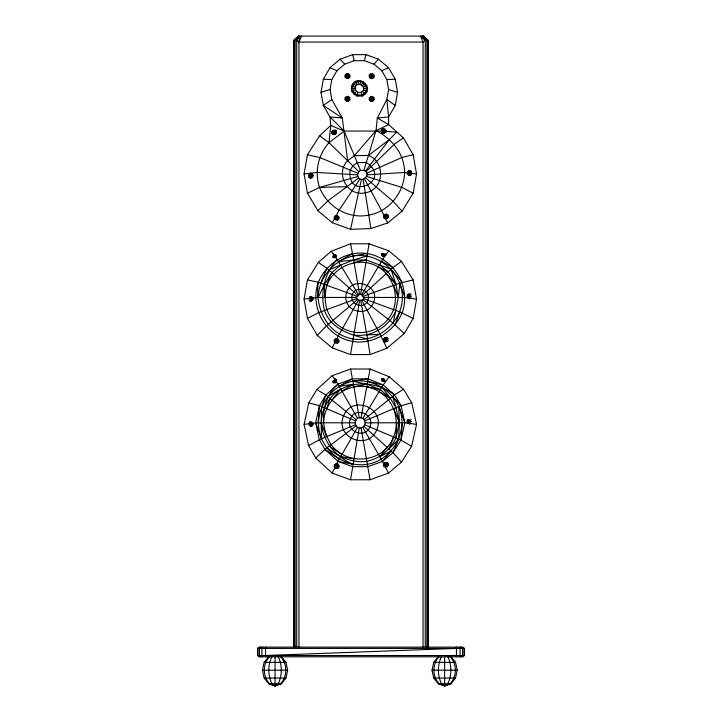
<?xml version="1.0" encoding="UTF-8"?>
<svg xmlns="http://www.w3.org/2000/svg" width="722" height="722" viewBox="0 0 722 722"><rect width="100%" height="100%" fill="white"/><g stroke="black" fill="none" stroke-linecap="round" stroke-linejoin="round"><path stroke-width="1.08" d="M331.885 133.335L331.903 131.729L333.248 130.375L335.125 130.077L336.434 130.998L336.272 133.471L335.324 134.427L333.997 134.635L331.885 133.335L333.997 134.635L336.281 132.334L336.434 130.998M336.281 255.498L333.997 257.808L333.068 257.149L333.077 256.021L334.024 255.065L335.351 254.848L336.281 255.498L336.272 256.635L335.324 257.592L333.203 257.42M336.434 379.339L336.281 380.675L333.997 382.985L333.068 382.335L333.077 381.198L334.024 380.241L335.351 380.025L336.281 380.675L336.272 381.812L335.324 382.768L333.203 382.597M383.788 217.791L383.96 215.309L384.907 214.362L386.234 214.145L388.346 215.454L388.328 217.06L386.983 218.405L385.106 218.712L383.788 217.791L383.96 215.309L387.163 214.795L388.346 215.454M383.788 340.955L383.96 338.483L385.34 338.374L388.328 340.224L386.983 341.569L385.106 341.876L383.788 340.955L383.96 338.483L384.907 337.526L387.028 337.697M383.788 466.132L383.96 463.659L384.907 462.703L386.234 462.486L388.346 463.795L388.328 465.401L386.983 466.746L385.106 467.053L383.788 466.132L383.951 464.797L386.234 462.486L388.346 463.795M307.464 279.946L318.366 262.393L331.19 251.319L350.54 243.801L369.068 243.801L388.77 250.769L401.477 261.436L413.155 279.946L416.549 299.188L413.155 318.42L404.284 333.591L386.875 348.239L370.07 354.565L350.54 354.565L332.192 347.887L317.238 335.351L307.464 318.42L304.07 299.188L307.464 279.946L318.339 282.23C309.187 307.428 326.127 336.777 352.526 341.443C373.418 344.89 393.95 331.723 402.208 312.752C411.369 287.166 393.968 257.962 367.218 253.548C346.461 250.363 326.38 263.205 318.339 282.23C314.621 306.949 326.344 334.16 352.959 338.961C377.507 343.112 402.262 322.427 402.38 297.491C402.109 272.347 377.877 251.825 352.986 256.021C333.627 260.155 318.664 277.627 318.167 297.491L312.491 297.951M308.592 445.582L321.543 438.678C311.48 414.879 327.77 385.918 352.95 381.252C371.794 378.346 390.846 389.32 398.779 406.468C409.049 430.195 393.057 459.788 367.588 464.264C348.41 467.414 329.34 456.214 321.543 438.678L321.137 422.767L321.687 406.594L325.857 395.105L337.977 384.14L352.526 378.842L368.012 378.842L383.183 384.988L394.51 394.898L401.044 405.547L404.861 422.758L400.945 440.122L392.958 452.649L382.561 461.367L368.012 466.665L352.526 466.665L337.977 461.367L324.927 449.355L319.268 439.554L315.685 422.758L319.422 405.692L325.857 395.105L316.904 389.528L308.781 402.867L304.07 424.392L308.592 445.582L315.731 457.947L332.192 473.1L350.54 479.778L370.07 479.778L388.427 473.1L401.531 462.098L411.612 446.295L416.549 424.392L411.73 402.695L403.49 389.257L389.203 376.758L370.07 369.014L350.54 369.014L332.192 375.693L316.904 389.528M401.531 462.098L392.958 452.649L398.697 439.184L399.356 422.776L398.779 406.468L411.73 402.695M312.518 423.2L323.591 422.776C324.377 395.322 355.116 376.541 379.077 391.721C398.147 403.192 402.064 430.944 387.118 447.351C372.561 464.02 344.15 462.567 331.19 444.644C319.187 426.377 321.028 398.869 337.977 384.14L336.244 381.604M315.731 457.947L326.822 447.839C338.51 456.313 352.128 463.596 367.038 461.277C379.934 458.605 390.349 449.824 395.936 437.992L396.901 422.776L404.861 422.758L416.549 424.392M318.131 422.767L319.422 405.692L308.781 402.867M411.612 446.295L400.945 440.122L402.407 422.749M334.232 218.197L334.367 216.591L336.596 215.499L338.744 216.889L338.672 219.371L337.273 220.156L335.432 219.668L334.232 218.197L335.513 217.187L338.744 216.889L338.672 219.371M334.232 341.362L334.367 339.764L336.596 338.672L337.896 339.015L338.744 340.053L338.672 342.535L337.273 343.32L335.432 342.833L334.232 341.362L335.513 340.36L338.744 340.053L338.672 342.535M334.232 466.538L334.367 464.941L336.596 463.849L337.896 464.192L338.744 465.239L338.672 467.712L337.273 468.497L335.432 468.009L334.232 466.538L335.513 465.537L338.744 465.239L338.672 467.712M385.855 132.189L385.999 130.592L384.799 129.112L382.958 128.624L381.559 129.409L381.478 131.891L382.335 132.938L383.635 133.281L385.855 132.189L383.635 133.281L381.577 130.763L382.57 130.204L383.869 130.547L384.718 131.594L384.618 132.722L381.478 131.891L381.415 131.016M381.577 253.927L383.635 256.445L384.618 255.886L384.718 254.758L383.869 253.72L382.57 253.368L381.577 253.927L381.478 255.056L382.335 256.102L384.456 256.139M381.577 379.104L383.635 381.622L384.618 381.072L384.718 379.934L383.869 378.897L382.57 378.554L381.577 379.104L381.478 380.241L382.335 381.279L384.456 381.315M347.652 160.78L354.349 155.663L368.437 155.465C385.882 161.89 384.23 189.895 365.35 192.792C347.887 197.232 334.629 173.28 347.652 160.78L342.336 118.038L331.813 99.546L330.053 89.537L331.813 79.519L336.903 70.72L344.692 64.177L354.24 60.702L364.411 60.702L373.969 64.177L381.757 70.72L386.839 79.519L388.598 89.537L386.839 99.546L377.335 118.038L376.018 130.637C392.028 138.85 404.455 153.795 404.627 172.441C404.04 192.621 389.194 211.447 369.032 215.039C348.221 219.533 327.283 206.862 319.521 187.449C314.323 171.8 318.113 154.941 329.015 142.658L330.757 125.42L329.963 116.946L323.321 105.43L321.01 92.335L323.321 79.249L329.963 67.733L340.152 59.186L352.643 54.637L365.937 54.637L378.427 59.186L388.617 67.733L395.259 79.249L397.569 92.335L395.259 105.43L388.617 116.946L388.689 124.662L403.39 137.83L413.155 154.743L416.549 173.975L413.155 193.207L402.055 211.239L387.588 222.981L370.918 228.567L350.54 229.361L332.346 222.737L317.906 210.689L307.464 193.207L304.07 173.975L307.464 154.743L319.638 135.808L330.757 125.42L344.168 131.088L381.442 131.034M265.57 647.138L265.57 656.803M456.43 656.803L456.43 647.138M298.962 647.354L298.962 42.047L299.801 36.1L296.724 40.387L296.724 646.822M360.666 294.098C346.777 300.135 371.992 304.124 360.666 294.098L369.068 243.801M350.54 354.565L359.565 300.686M350.54 479.778L359.258 427.866C352.823 426.901 354.655 416.513 361.027 417.812C367.426 418.832 365.621 429.166 359.258 427.866M361.027 417.812L370.07 369.014M336.416 255.768L336.272 256.635L333.068 257.149M336.416 380.945L336.272 381.812L333.068 382.335M383.806 464.526L383.96 463.659L387.163 463.145L387.154 464.273L386.207 465.23L384.88 465.446L383.951 464.797M351.37 88.526C353.545 70.864 378.057 87.163 362.336 96.044L357.038 96.044L353.97 94.077L351.858 91.288L351.37 88.526L355.08 88.418C355.883 79.167 369.33 87.768 361.099 92.344L358.112 92.344L356.478 91.306L355.08 88.418M318.339 282.23L326.849 285.316C334.611 265.398 359.583 255.949 378.229 266.878C395.728 277.609 401.405 303.032 388.03 319.214C374.158 336.452 347.462 337.192 333.032 320.324C321.543 306.561 324.088 287.491 331.84 272.6L340.549 265.073L353.609 260.001L366.794 256.021M357.525 174.859L358.834 171.655L360.458 170.41L363.888 170.365C373.166 174.977 358.69 185.328 357.525 174.859L316.877 172.441L304.07 173.975M404.284 333.591L393.246 323.176L398.3 297.473L399.853 283.141L413.155 279.946M335.179 256.779L337.174 259.514C324.683 272.654 319.936 293.033 324.494 310.487C330.974 328.934 350.36 334.963 367.57 338.961L370.07 354.565M360.125 84.185L360.765 80.647M350.54 229.361L361.424 179.507M281.363 656.614L285.966 662.363L287.654 670.206L285.966 678.057L281.363 683.797L275.064 685.9L268.764 683.797L264.153 678.057L262.465 670.206L264.153 662.363L268.764 656.614M450.925 656.614L455.537 662.363L457.225 670.206L455.537 678.057L450.925 683.797L444.626 685.9L438.335 683.797L433.723 678.057L432.036 670.206L433.723 662.363L438.335 656.614M336.533 464.3L337.977 461.367L352.95 464.264C327.075 453.154 310.514 423.191 330.08 398.49C345.486 378.969 376.261 380.395 394.51 394.898L403.49 389.257M400.945 440.122L395.936 437.992L399.356 422.776L396.026 407.713L392.642 396.468L394.51 394.898M337.273 220.156L337.661 218.576L336.596 215.499L334.367 216.591M382.958 128.624L382.85 132.135L385.999 130.592M337.273 343.32L337.382 339.818L336.596 338.672L334.367 339.764M337.273 468.497L337.661 466.917L336.596 463.849L334.367 464.941M335.351 254.848L334.882 256.743L333.077 256.021M364.411 60.702L365.937 54.637M358.112 92.344L357.038 96.044M363.888 170.365L376.018 130.637L388.689 124.662L377.335 118.038L388.617 116.946L386.839 99.546L395.259 105.43M408.634 419.509L407.605 419.987L407.127 421.251L407.479 422.55L408.453 423.128L409.482 422.641L409.609 420.087L408.634 419.509L407.479 422.55L409.536 423.931L410.989 423.254L408.074 421.296L407.605 419.987L408.336 419.5M346.551 78.545L348.41 73.779L349.827 75.133L349.863 77.092L348.509 78.508L346.551 78.545L345.143 77.191L345.098 75.232L346.461 73.815L348.41 73.779M372.588 96.441L370.729 101.206L369.312 99.853L369.276 97.894L370.63 96.486L372.588 96.441L374.005 97.804L374.041 99.753L372.687 101.17L370.729 101.206M355.459 420.89L326.66 408.742L330.08 398.49L325.857 395.105M395.169 324.801L399.844 311.886L363.292 298.538M348.392 96.405L346.533 101.17L345.116 99.816L345.08 97.858L346.443 96.45L348.392 96.405L349.809 97.768L349.845 99.717L348.491 101.134L346.533 101.17M370.738 78.581L372.606 73.815L374.014 75.178L374.059 77.128L372.696 78.545L370.738 78.581L369.33 77.227L369.294 75.269L370.648 73.861L372.606 73.815M308.565 175.654L309.242 173.876L310.695 173.199L312.752 174.58L313.104 175.879L312.626 177.134L310.442 178.307L309.061 177.495L308.565 175.654L313.104 175.879M310.695 296.363L312.752 297.744L310.622 300.208L309.061 300.659L310.442 301.471L312.626 300.298L312.148 298.998L309.242 297.04L310.695 296.363L312.752 297.744L313.104 299.043L311.895 300.794M407.127 172.901L407.605 171.646L409.789 170.473L411.17 171.294L411.666 173.127L410.989 174.905L409.536 175.581L407.479 174.201L407.127 172.901L411.666 173.127M312.075 422.361L313.104 424.22L311.895 425.971M409.536 298.746L407.479 297.365L409.609 294.91L411.17 294.459L409.789 293.637L407.605 294.811L409.482 297.464L410.989 298.069L409.536 298.746L407.479 297.365L407.127 296.074L408.336 294.314M364.8 424.834L393.689 437.054L388.95 448.958L392.958 452.649M271.914 656.614C267.781 665.016 267.781 675.404 271.914 683.797L275.064 685.9L280.515 683.797C287.555 676.478 287.555 663.933 280.515 656.614M441.485 656.614C437.342 665.016 437.342 675.404 441.485 683.797L444.626 685.9L450.086 683.797C457.116 676.478 457.116 663.933 450.086 656.614M320.694 283.132L326.994 268.304L318.366 262.393M293.845 646.822L293.845 40.387L296.724 40.387L298.962 42.047L301.507 36.1M326.994 268.304L331.84 272.6L324.503 284.423L318.167 297.491L356.803 297.392M332.192 347.887L335.071 342.011M336.515 339.078L358.473 300.289M332.192 473.1L335.08 467.233M296.724 40.387L298.935 36.1L294.17 40.387L294.17 646.822M337.977 461.367L357.589 427.262M332.346 222.737L334.882 218.026M335.892 216.14L338.934 210.481L359.899 178.957M262.646 647.138L261.942 648.41L261.942 655.522L262.646 656.803M459.354 656.803L460.058 655.522L460.058 648.41L459.354 647.138M361.839 294.513L382.859 259.081L388.77 250.769M395.999 310.496C388.987 326.705 371.46 337.878 353.636 334.945M361.532 84.691L363.374 81.604M362.769 418.516L383.183 384.988L389.203 376.758M382.335 132.938L384.799 129.112M335.432 219.668L337.896 215.851M382.335 256.102L383.869 253.72M335.432 342.833L337.896 339.015M382.335 381.279L383.869 378.897M335.432 468.009L337.896 464.192M269.613 656.614C262.573 663.933 262.573 676.478 269.613 683.797L275.064 685.9L278.214 683.797C282.347 675.404 282.347 665.016 278.214 656.614M439.175 656.614C432.144 663.933 432.144 676.478 439.175 683.797L444.626 685.9L447.775 683.797C451.918 675.404 451.918 665.016 447.775 656.614M365.296 171.349L389.086 139.815L396.631 132.153L384.7 131.278M356.199 419.672L331.958 400.042L340.649 388.932L337.977 384.14M363.888 426.269L387.118 447.351L379.799 456.638L384.519 465.284M382.561 461.367L391.125 451.042L379.799 456.638L362.697 427.262M354.349 155.663L376.018 130.637M298.935 36.1L295.127 40.387L295.127 646.822M373.969 64.177L378.427 59.186M353.97 94.077L356.478 91.306M317.238 335.351L326.1 326.191L357.589 299.54M383.806 216.185L385.151 214.831L387.028 214.533M398.697 439.184L388.95 448.958L387.118 447.351M317.906 210.689L327.662 201.086L358.69 177.946M365.864 171.827L394.356 144.238L403.39 137.83M362.597 295.145L392.939 267.537L401.477 261.436M297.464 38.248L295.127 40.387L298.439 36.1L423.561 36.1L428.155 40.387L428.155 646.822M260.922 647.138L259.478 648.41L259.478 655.522L260.922 656.803M461.078 656.803L462.522 655.522L462.522 648.41L461.078 647.138M364.059 419.653L392.642 396.468L401.044 405.547M362.67 85.656L365.503 83.382M326.822 447.839L356.09 425.89M385.999 253.756L382.85 255.299L381.478 255.056L381.415 254.18M319.638 135.808L329.015 142.658L344.168 131.088L329.963 116.946L342.336 118.038L323.321 105.43L331.813 99.546M368.437 155.465L389.086 139.815M428.155 40.387L425.276 40.387L423.038 42.047L298.962 42.047M259.902 647.138L258.007 648.41L258.007 655.522L259.902 656.803M462.098 656.803L463.993 655.522L463.993 648.41L462.098 647.138M257.51 648.41L259.478 647.138L462.522 647.138L464.49 648.41L464.49 655.522L462.522 656.803L259.478 656.803L257.51 655.522L257.51 648.41L464.49 648.41M310.442 178.307L312.626 177.134L311.778 174.002L310.695 173.199M409.789 170.473L407.605 171.646L408.453 174.778L409.536 175.581M310.442 426.657L312.626 425.484L311.778 422.343L310.695 421.54L309.242 422.226L312.148 424.175L311.597 425.962L310.622 425.384L310.27 424.085L310.749 422.83L311.778 422.343L312.752 422.93L312.148 424.175L309.061 425.836M327.734 396.658L340.649 388.932L357.589 418.417M341.912 391.026L353.455 384.266L350.54 369.014M350.54 243.801L352.526 253.548L338.465 261.662L337.174 259.514M352.526 378.842L339.241 386.234L353.455 384.266L359.258 417.812M307.464 318.42L318.339 312.752L357.002 298.538M369.33 77.227L374.014 75.178M349.809 97.768L345.116 99.816M345.143 77.191L349.827 75.133M374.005 97.804L369.312 99.853M307.464 193.207L319.521 187.449L357.814 176.475M364.809 420.872L398.779 406.468L404.861 422.758M366.686 173.244L401.983 157.441L413.155 154.743M351.858 91.288L355.314 89.763M381.757 70.72L388.617 67.733M385.855 255.353L384.618 255.886L382.85 255.299L382.57 253.368M328.898 269.929L340.549 265.073L358.419 294.549M315.685 422.758L321.543 438.678L355.441 424.762M363.292 296.246L399.853 283.141L404.898 297.491L416.549 299.188M363.419 86.947L366.893 85.792M321.01 92.335L330.053 89.537M411.17 419.635L408.074 421.296L408.453 423.128L409.536 423.931M309.061 177.495L310.622 177.034L312.752 174.58L311.778 174.002L310.749 174.48L310.27 175.735L310.622 177.034L311.597 177.612L312.148 175.834L309.242 173.876M411.17 171.294L409.609 171.746L407.479 174.201L408.453 174.778L409.482 174.3L409.961 173.045L409.609 171.746L408.634 171.168L408.074 172.946L410.989 174.905M384.718 379.934L381.478 380.241L381.415 379.357M359.565 294.098L354.078 262.474L366.207 260.001L391.053 269.189L402.208 282.23M353.879 386.676L367.074 384.266L380.359 389.645L390.259 398.3L396.026 407.713M354.078 262.474L352.986 256.021L367.218 253.548M333.203 134.256L335.08 133.949M385.151 463.181L387.028 462.874M368.012 378.842L352.95 381.252L367.074 384.266M304.07 299.188L310.388 298.258M304.07 424.392L309.35 423.652M366.966 174.859L404.627 172.441L407.876 172.865M360.729 300.686L366.866 334.945L380.088 334.25L386.875 348.239M265.398 655.522L456.602 648.41M386.839 79.519L395.259 79.249M319.521 187.449L347.047 186.628M365.251 422.839L396.901 422.776M366.207 260.001L353.609 260.001L338.465 261.662L340.549 265.073M404.898 297.491L363.491 297.392M257.51 655.522L464.49 655.522M264.153 662.363L285.966 662.363M433.723 662.363L455.537 662.363M262.465 670.206L287.654 670.206M432.036 670.206L457.225 670.206M264.153 678.057L285.966 678.057M433.723 678.057L455.537 678.057M268.764 683.797L281.363 683.797M438.335 683.797L450.925 683.797M323.591 422.776L355.034 422.839M363.68 88.418L367.372 88.526M323.321 79.249L331.813 79.519M407.127 296.074L411.666 296.291M308.565 298.818L313.104 299.043M407.127 421.251L411.666 421.477M308.565 424.004L313.104 424.22M411.125 173.28L416.549 173.975M340.649 456.611L353.879 458.876M366.614 386.676L380.359 389.645M307.464 154.743L319.521 157.441L357.814 173.244M367.543 381.252L383.183 384.988M382.624 132.487L384.456 132.974M335.766 215.806L337.607 216.293L338.808 217.773M335.766 464.156L337.607 464.643L338.808 466.114M366.686 176.475L401.983 187.449L413.155 193.207M388.598 89.537L397.569 92.335M369.294 75.269L374.059 77.128M349.845 99.717L345.08 97.858M351.849 85.792L355.341 86.947M384.618 381.072L382.85 380.476L382.57 378.554M326.849 285.316L357.002 296.246M399.844 311.886L413.155 318.42M349.863 77.092L345.098 75.232M369.276 97.894L374.041 99.753M333.077 381.198L334.882 381.92L335.125 378.418M319.422 405.692L326.66 408.742M393.689 437.054L395.936 437.992M363.41 89.943L366.866 91.414M329.963 67.733L336.903 70.72M378.229 266.878L388.156 271.968L395.99 284.414L398.3 297.473L393.634 285.316M381.613 261.265L392.939 267.537M388.346 338.618L386.234 337.309L383.951 339.611L384.88 340.27L386.207 340.053L387.154 339.096L387.163 337.959L385.34 338.374L385.106 341.876M379.077 391.721L390.259 398.3L381.902 387.064M329.286 446.169L341.912 454.517M324.927 449.355L339.25 459.282M393.246 323.176L362.76 299.44M353.238 83.382L356.081 85.656M330.08 398.49L331.958 400.042M379.483 264.694L388.156 271.968M365.747 177.991L393.319 201.519L402.055 211.239M331.84 272.6L357.652 295.208M425.276 646.822L425.276 40.387L420.493 36.1L423.038 42.047L423.038 647.354M331.903 131.729L334.882 133.57L336.272 133.471L336.281 132.334L335.351 131.684L334.024 131.9L333.077 132.848L333.068 133.985L334.882 133.57L335.125 130.077M388.328 217.06L385.34 215.21L383.951 216.447L384.88 217.096L386.207 216.889L387.154 215.932L387.163 214.795L386.234 214.145L384.88 217.096L385.106 218.712M388.328 465.401L385.34 463.551L385.106 467.053M329.015 142.658L358.834 171.655M362.444 91.387L365.097 94.077M340.152 59.186L344.692 64.177M386.261 273.62L395.99 284.414L391.053 269.189M423.065 36.1L426.873 40.387L426.873 646.822M331.19 251.319L333.853 254.956M425.276 40.387L422.199 36.1L426.873 40.387L423.561 36.1L427.83 40.387L427.83 646.822M332.192 375.693L335.08 379.916M355.368 81.604L357.228 84.691M364.538 178.975L384.348 215.806M361.731 300.307L380.088 334.25M384.907 214.362L386.983 218.405M333.248 130.375L335.324 134.427M384.907 337.526L386.983 341.569M333.248 253.539L335.324 257.592M384.907 462.703L386.983 466.746M334.024 380.241L335.324 382.768M385.494 467.233L388.427 473.1M370.63 96.486L372.687 101.17M348.509 78.508L346.461 73.815M370.648 73.861L372.696 78.545M348.491 101.134L346.443 96.45M385.738 218.883L387.588 222.981M344.168 131.088L360.458 170.41M393.761 408.634L399.356 422.776M321.137 422.767L326.534 436.584M361.099 92.344L362.336 96.044M312.075 297.184L312.572 299.016M352.643 54.637L354.24 60.702M352.526 253.548L352.986 256.021M357.986 80.647L358.635 84.185M361.027 427.866L370.07 479.778M366.866 334.945L367.57 338.961M363.139 179.444L370.918 228.567M324.503 284.423L324.71 297.473M444.626 656.614L444.626 685.9M275.064 656.614L275.064 685.9M335.613 216.059L335.513 217.187L336.362 218.234L337.661 218.576L338.645 218.017L337.382 216.654L335.613 216.059M335.613 339.223L335.513 340.36L336.362 341.398L337.661 341.741L338.645 341.19L337.382 339.818L335.613 339.223M335.613 464.408L335.513 465.537L336.362 466.574L337.661 466.917L338.645 466.367L337.382 464.995L335.613 464.408M352.896 86.135L352.896 90.828L354.719 93.246L357.363 94.934L361.966 94.934C373.843 88.914 358.283 74.149 352.896 86.135M350.197 170.103C346.352 202.413 393.373 180.401 366.298 162.468L357.219 162.594L352.905 165.889L350.197 170.103M346.713 292.518C340.45 309.955 367.074 319.675 373.644 302.319C380.323 285.271 352.598 275.199 346.713 292.518M352.372 294.567C348.5 304.431 364.493 310.289 367.949 300.244C371.821 290.379 355.775 284.549 352.372 294.567M343.555 415.863C334.394 437.252 367.886 451.539 376.74 429.879C386.08 408.471 352.399 394.013 343.555 415.863M350.423 418.76C344.755 431.043 365.061 439.626 369.854 426.973C375.62 414.672 355.197 405.99 350.423 418.76M312.148 298.998L311.597 300.785L310.622 300.208L310.749 297.644L311.778 297.166L312.148 298.998M408.634 294.332L408.074 296.119L408.453 297.942L409.482 297.464L409.961 296.21L409.609 294.91L408.634 294.332M346.713 74.501L345.757 75.494L345.784 76.884L346.777 77.841L348.166 77.814L349.123 76.812L349.096 75.431L348.094 74.474L346.713 74.501M346.731 97.172L345.775 98.174L345.802 99.555L346.795 100.52L348.185 100.493L349.141 99.492L349.114 98.111L348.112 97.145L346.731 97.172M370.955 74.501L369.998 75.494L370.025 76.884L371.027 77.841L372.408 77.814L373.364 76.812L373.337 75.431L372.344 74.474L370.955 74.501M370.982 97.172L370.016 98.174L370.043 99.555L371.045 100.52L372.426 100.493L373.382 99.492L373.355 98.111L372.362 97.145L370.982 97.172M298.439 36.1L293.845 40.387L298.439 36.1M427.83 40.387L423.39 36.1L427.83 40.387"/></g></svg>
